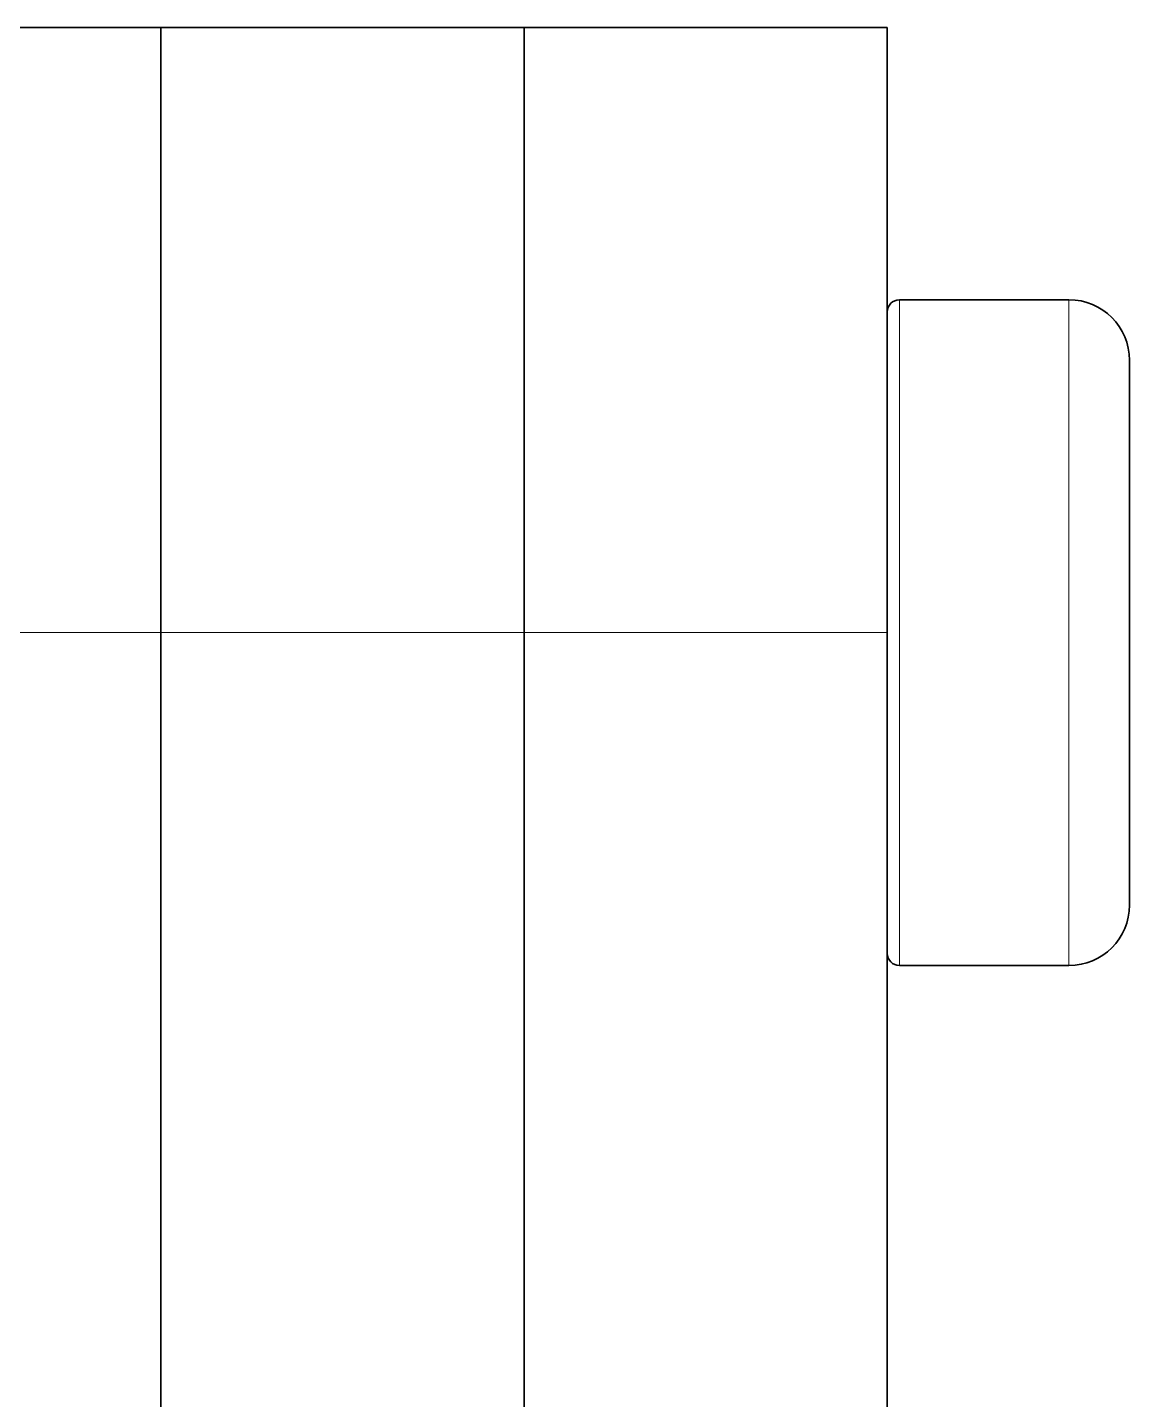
# Model space of a CAD drawing. Extents: x 291 to 834, y 188 to 661.
# Drawn here: x 425.6 to 434.7, y 478.86 to 490.2 of the extents above; entities that cross this region are included whole.
import ezdxf

# ---------------------------------------------------------------- set-up
doc = ezdxf.new("R2010")
doc.units = 0

msp = doc.modelspace()

# ---------------------------------------------------------------- linework, layer by layer
at = {"color": 7, "lineweight": 35, "ltscale": 0.075}
for p, q in [((426.702, 490.2), (423.702, 490.2)), ((426.702, 490.2), (429.702, 490.2)), ((429.702, 490.2), (432.702, 490.2))]:
    msp.add_line(p, q, dxfattribs=at)
at = {"color": 7, "lineweight": 35, "ltscale": 0.125}
for p, q in [((426.702, 485.2), (426.702, 490.2)), ((426.702, 485.2), (426.702, 490.2)), ((429.702, 485.2), (429.702, 490.2)), ((429.702, 485.2), (429.702, 490.2)), ((432.702, 485.2), (432.702, 490.2))]:
    msp.add_line(p, q, dxfattribs=at)
at = {"color": 7, "lineweight": 35, "ltscale": 0.058752}
msp.add_line((432.702, 487.85), (432.702, 490.2), dxfattribs=at)
at = {"color": 7, "lineweight": 13, "ltscale": 0.008417}
for p, q in [((432.802, 487.613), (432.802, 487.95)), ((434.202, 487.613), (434.202, 487.95))]:
    msp.add_line(p, q, dxfattribs=at)
at = {"color": 7, "lineweight": 35, "ltscale": 0.035001}
for p, q in [((432.802, 487.95), (434.202, 487.95)), ((432.802, 482.45), (434.202, 482.45))]:
    msp.add_line(p, q, dxfattribs=at)
at = {"color": 7, "lineweight": 35, "ltscale": 0.00811}
msp.add_line((432.702, 487.525), (432.702, 487.85), dxfattribs=at)
at = {"color": 7, "lineweight": 35, "ltscale": 0.12439}
msp.add_line((432.702, 482.55), (432.702, 487.525), dxfattribs=at)
at = {"color": 7, "lineweight": 13, "ltscale": 0.129083}
for p, q in [((432.802, 482.45), (432.802, 487.613)), ((434.202, 482.45), (434.202, 487.613))]:
    msp.add_line(p, q, dxfattribs=at)
at = {"color": 7, "lineweight": 35, "ltscale": 0.006886}
msp.add_line((434.702, 487.174), (434.702, 487.45), dxfattribs=at)
at = {"color": 7, "lineweight": 35, "ltscale": 0.105614}
msp.add_line((434.702, 482.95), (434.702, 487.174), dxfattribs=at)
at = {"color": 7, "lineweight": 35, "ltscale": 0.00267}
msp.add_line((432.702, 486.04), (432.702, 486.147), dxfattribs=at)
at = {"color": 7, "lineweight": 35, "ltscale": 0.009547}
msp.add_line((432.702, 485.2), (432.702, 485.581), dxfattribs=at)
at = {"color": 7, "lineweight": 13, "ltscale": 0.075}
for p, q in [((426.702, 485.2), (423.702, 485.2)), ((426.702, 485.2), (429.702, 485.2)), ((429.702, 485.2), (432.702, 485.2))]:
    msp.add_line(p, q, dxfattribs=at)
at = {"color": 7, "lineweight": 35}
for p, q in [((426.702, 485.2), (426.702, 428.82)), ((429.702, 485.2), (429.702, 428.82)), ((429.702, 485.2), (429.702, 428.82)), ((432.702, 485.2), (432.702, 428.82)), ((432.702, 431.473), (432.702, 482.547))]:
    msp.add_line(p, q, dxfattribs=at)
at = {"color": 7, "lineweight": 35, "ltscale": 0.269381}
msp.add_line((426.702, 485.2), (426.702, 474.424), dxfattribs=at)
at = {"color": 7, "lineweight": 35, "ltscale": 0.001614}
msp.add_line((432.702, 485.135), (432.702, 485.2), dxfattribs=at)
at = {"color": 7, "lineweight": 35}
for centre, radius, start, end in [((432.802, 487.85), 0.1, 90.0336, 179.9664), ((434.202, 487.45), 0.5, 0, 90), ((434.202, 482.95), 0.5, 270, 360), ((432.802, 482.55), 0.1, 180.0336, 269.9664)]:
    msp.add_arc(centre, radius, start, end, dxfattribs=at)

doc.saveas('drawing.dxf')
